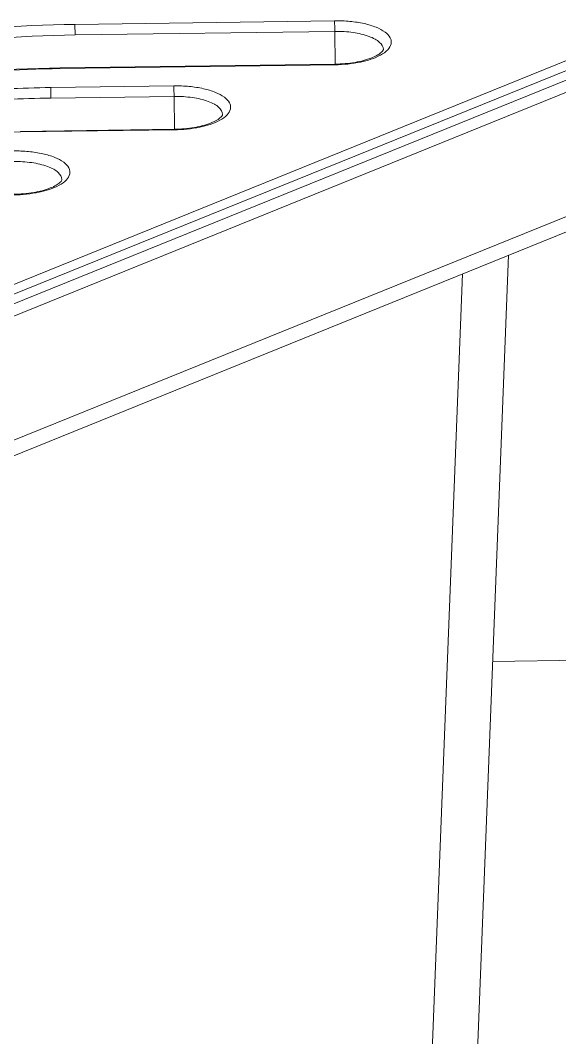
# Model space of a CAD drawing. Header units: millimetres. Extents: x 4229 to 8429, y -1187 to 1783.
# Drawn here: x 7326.3 to 7364.2, y 435.4 to 507 of the extents above; entities that cross this region are included whole.
import ezdxf

# ---------------------------------------------------------------- set-up
doc = ezdxf.new("R2010")
doc.units = ezdxf.units.MM

msp = doc.modelspace()

# ---------------------------------------------------------------- linework, layer by layer
at = {"linetype": 'Continuous', "lineweight": 5}
for p, q in [((7251.339, 457.566), (7375.323, 507.789)), ((7251.422, 458.294), (7372.992, 507.539)), ((7252.224, 457.249), (7376.171, 507.457)), ((7252.634, 456.548), (7376.582, 506.757)), ((7330.111, 506.73), (7348.393, 506.982)), ((7330.121, 505.986), (7330.111, 506.73)), ((7348.403, 506.238), (7330.121, 505.986)), ((7348.403, 506.238), (7348.436, 503.93)), ((7348.423, 503.93), (7329.085, 503.663)), ((7348.423, 503.885), (7329.085, 503.618)), ((7329.085, 503.618), (7329.085, 503.663)), ((7348.423, 503.885), (7348.423, 503.93)), ((7328.412, 502.281), (7337.082, 502.4)), ((7328.422, 501.537), (7328.412, 502.281)), ((7337.092, 501.656), (7328.422, 501.537)), ((7337.092, 501.656), (7337.126, 499.348)), ((7337.112, 499.348), (7326.271, 499.198)), ((7337.112, 499.303), (7326.272, 499.153)), ((7337.112, 499.303), (7337.112, 499.348)), ((7326.272, 499.153), (7326.271, 499.198)), ((7375.99, 497.777), (7252.762, 447.86)), ((7375.232, 496.384), (7252.004, 446.467)), ((7354.795, 341.15), (7360.634, 490.471)), ((7357.402, 489.161), (7351.508, 338.212)), ((7369.736, 462.007), (7359.517, 461.866))]:
    msp.add_line(p, q, dxfattribs=at)
for centre, radius, start, end in [((7331.563, 414.632), 93.436, 90.76068, 105.56597), ((7331.571, 414.771), 93.342, 90.76612, 105.57952), ((7331.394, 412.325), 94.413, 90.77845, 105.48092), ((7517.265, 508.826), 168.882, 180.62547, 180.87793), ((7331.403, 412.325), 93.67, 90.78427, 105.50782), ((7330.479, 405.874), 97.8, 90.81654, 105.24083), ((7505.954, 504.244), 168.882, 180.62547, 180.87793)]:
    msp.add_arc(centre, radius, start, end, dxfattribs=at)
for points, knots in [([(7348.393, 506.982), (7348.753, 506.987), (7349.452, 506.96), (7350.436, 506.813), (7351.274, 506.568), (7351.912, 506.248), (7352.277, 505.893), (7352.387, 505.582), (7352.38, 505.271), (7352.127, 504.876), (7351.813, 504.667), (7351.627, 504.565)], [0, 0, 0, 0, 0.187137, 0.362467, 0.51537, 0.63869, 0.731395, 0.769811, 0.806693, 0.889428, 1, 1, 1, 1]), ([(7351.822, 504.96), (7351.819, 505.15), (7351.616, 505.452), (7351.222, 505.711), (7350.61, 505.984), (7349.655, 506.195), (7348.838, 506.244), (7348.403, 506.238)], [0, 0, 0, 0, 0.1471, 0.247526, 0.368438, 0.662773, 1, 1, 1, 1]), ([(7351.822, 504.96), (7351.822, 504.944), (7351.792, 504.871), (7351.66, 504.733), (7351.392, 504.542), (7350.778, 504.261), (7349.77, 504.011), (7348.895, 503.936), (7348.423, 503.93)], [0, 0, 0, 0, 0.013068, 0.062599, 0.15443, 0.28215, 0.613211, 1, 1, 1, 1]), ([(7351.627, 504.565), (7351.192, 504.326), (7350.123, 504.003), (7349.026, 503.893), (7348.423, 503.885)], [0, 0, 0, 0, 0.451165, 1, 1, 1, 1]), ([(7304.758, 500.203), (7306.734, 500.735), (7314.713, 502.638), (7322.932, 503.544), (7329.085, 503.618)], [0, 0, 0, 0, 0.24959, 1, 1, 1, 1]), ([(7328.412, 502.281), (7326.334, 502.253), (7318.048, 501.881), (7309.813, 500.466), (7303.81, 498.866)], [0, 0, 0, 0, 0.250692, 1, 1, 1, 1]), ([(7337.082, 502.4), (7337.442, 502.405), (7338.141, 502.378), (7339.125, 502.231), (7339.963, 501.986), (7340.601, 501.666), (7340.966, 501.311), (7341.076, 501.001), (7341.07, 500.689), (7340.816, 500.294), (7340.502, 500.086), (7340.316, 499.983)], [0, 0, 0, 0, 0.187137, 0.362467, 0.51537, 0.63869, 0.731395, 0.769811, 0.806693, 0.889428, 1, 1, 1, 1]), ([(7328.422, 501.537), (7326.356, 501.508), (7318.121, 501.131), (7309.936, 499.721), (7303.969, 498.126)], [0, 0, 0, 0, 0.250641, 1, 1, 1, 1]), ([(7340.511, 500.378), (7340.508, 500.568), (7340.305, 500.871), (7339.911, 501.129), (7339.299, 501.402), (7338.344, 501.613), (7337.527, 501.662), (7337.092, 501.656)], [0, 0, 0, 0, 0.1471, 0.247526, 0.368438, 0.662773, 1, 1, 1, 1]), ([(7340.511, 500.378), (7340.511, 500.363), (7340.481, 500.289), (7340.35, 500.152), (7340.081, 499.96), (7339.467, 499.679), (7338.46, 499.429), (7337.584, 499.354), (7337.112, 499.348)], [0, 0, 0, 0, 0.013068, 0.062599, 0.15443, 0.28215, 0.613211, 1, 1, 1, 1]), ([(7340.316, 499.983), (7339.882, 499.744), (7338.812, 499.421), (7337.715, 499.311), (7337.112, 499.303)], [0, 0, 0, 0, 0.451165, 1, 1, 1, 1]), ([(7300.746, 495.733), (7304.909, 496.787), (7313.367, 498.447), (7321.967, 499.097), (7326.272, 499.153)], [0, 0, 0, 0, 0.499332, 1, 1, 1, 1]), ([(7325.771, 497.819), (7326.132, 497.824), (7326.831, 497.797), (7327.814, 497.649), (7328.652, 497.404), (7329.29, 497.084), (7329.655, 496.729), (7329.766, 496.419), (7329.759, 496.107), (7329.505, 495.712), (7329.191, 495.504), (7329.005, 495.401)], [0, 0, 0, 0, 0.187137, 0.362467, 0.51537, 0.63869, 0.731395, 0.769811, 0.806693, 0.889428, 1, 1, 1, 1]), ([(7329.2, 495.797), (7329.197, 495.987), (7328.994, 496.289), (7328.6, 496.547), (7327.988, 496.821), (7327.033, 497.032), (7326.216, 497.081), (7325.781, 497.075)], [0, 0, 0, 0, 0.1471, 0.247526, 0.368438, 0.662773, 1, 1, 1, 1]), ([(7329.2, 495.797), (7329.2, 495.781), (7329.17, 495.707), (7329.039, 495.57), (7328.77, 495.378), (7328.157, 495.097), (7327.149, 494.847), (7326.273, 494.773), (7325.801, 494.766)], [0, 0, 0, 0, 0.013068, 0.062599, 0.15443, 0.28215, 0.613211, 1, 1, 1, 1]), ([(7329.005, 495.401), (7328.571, 495.162), (7327.501, 494.839), (7326.404, 494.73), (7325.802, 494.721)], [0, 0, 0, 0, 0.451165, 1, 1, 1, 1])]:
    msp.add_open_spline(points, degree=3, knots=knots, dxfattribs=at)

doc.saveas('drawing.dxf')
